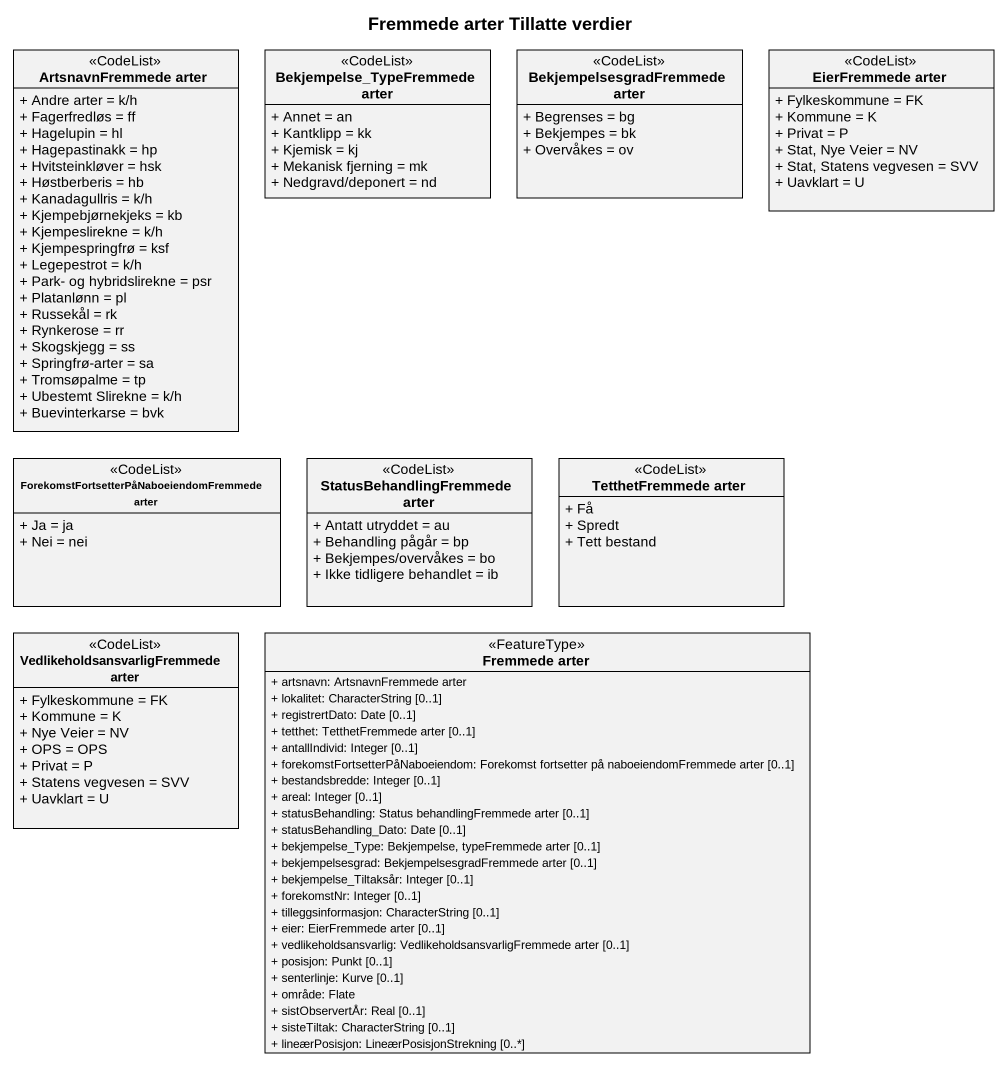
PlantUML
@startuml
title Fremmede arter Tillatte verdier
hide circle
hide empty members
skinparam classAttributeIconSize 0
class "ArtsnavnFremmede arter" as ArtsnavnFremmede_arter <<CodeList>> {
  + Andre arter = k/h
  + Fagerfredløs = ff
  + Hagelupin = hl
  + Hagepastinakk = hp
  + Hvitsteinkløver = hsk
  + Høstberberis = hb
  + Kanadagullris = k/h
  + Kjempebjørnekjeks = kb
  + Kjempeslirekne = k/h
  + Kjempespringfrø = ksf
  + Legepestrot = k/h
  + Park- og hybridslirekne = psr
  + Platanlønn = pl
  + Russekål = rk
  + Rynkerose = rr
  + Skogskjegg = ss
  + Springfrø-arter = sa
  + Tromsøpalme = tp
  + Ubestemt Slirekne = k/h
  + Buevinterkarse = bvk
}
class "Bekjempelse_TypeFremmede arter" as Bekjempelse_TypeFremmede <<CodeList>> {
  + Annet = an
  + Kantklipp = kk
  + Kjemisk = kj
  + Mekanisk fjerning = mk
  + Nedgravd/deponert = nd
}
class "BekjempelsesgradFremmede arter" as BekjempelsesgradFremmede <<CodeList>> {
  + Begrenses = bg
  + Bekjempes = bk
  + Overvåkes = ov
}
class "EierFremmede arter" as EierFremmede_arter <<CodeList>> {
  + Fylkeskommune = FK
  + Kommune = K
  + Privat = P
  + Stat, Nye Veier = NV
  + Stat, Statens vegvesen = SVV
  + Uavklart = U
}
class "ForekomstFortsetterPåNaboeiendomFremmede arter" as ForekomstFortsetterPåNaboeie <<CodeList>> {
  + Ja = ja
  + Nei = nei
}
class "StatusBehandlingFremmede arter" as StatusBehandlingFremmede <<CodeList>> {
  + Antatt utryddet = au
  + Behandling pågår = bp
  + Bekjempes/overvåkes = bo
  + Ikke tidligere behandlet = ib
}
class "TetthetFremmede arter" as TetthetFremmede_arter <<CodeList>> {
  + Få
  + Spredt
  + Tett bestand
}
class "VedlikeholdsansvarligFremmede arter" as VedlikeholdsansvarligFremmed <<CodeList>> {
  + Fylkeskommune = FK
  + Kommune = K
  + Nye Veier = NV
  + OPS = OPS
  + Privat = P
  + Statens vegvesen = SVV
  + Uavklart = U
}
class "Fremmede arter" as Fremmede_arter <<FeatureType>> {
  + artsnavn: ArtsnavnFremmede arter
  + lokalitet: CharacterString [0..1]
  + registrertDato: Date [0..1]
  + tetthet: TetthetFremmede arter [0..1]
  + antallIndivid: Integer [0..1]
  + forekomstFortsetterPåNaboeiendom: Forekomst fortsetter på naboeiendomFremmede arter [0..1]
  + bestandsbredde: Integer [0..1]
  + areal: Integer [0..1]
  + statusBehandling: Status behandlingFremmede arter [0..1]
  + statusBehandling_Dato: Date [0..1]
  + bekjempelse_Type: Bekjempelse, typeFremmede arter [0..1]
  + bekjempelsesgrad: BekjempelsesgradFremmede arter [0..1]
  + bekjempelse_Tiltaksår: Integer [0..1]
  + forekomstNr: Integer [0..1]
  + tilleggsinformasjon: CharacterString [0..1]
  + eier: EierFremmede arter [0..1]
  + vedlikeholdsansvarlig: VedlikeholdsansvarligFremmede arter [0..1]
  + posisjon: Punkt [0..1]
  + senterlinje: Kurve [0..1]
  + område: Flate
  + sistObservertÅr: Real [0..1]
  + sisteTiltak: CharacterString [0..1]
  + lineærPosisjon: LineærPosisjonStrekning [0..*]
}
@enduml
